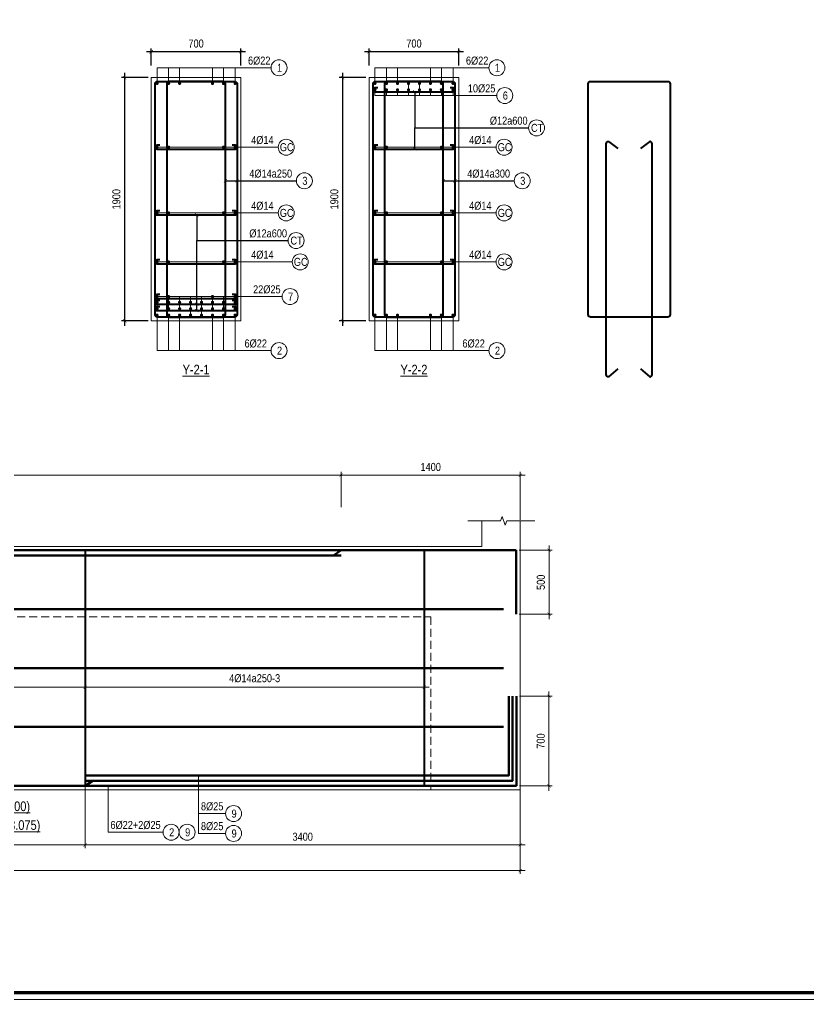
# Model space of a CAD drawing. Header units: millimetres. Extents: x 3014920 to 3563667, y -1638653 to -1356471.
# Drawn here: x 3030244 to 3036406, y -1620686 to -1613032 of the extents above; entities that cross this region are included whole.
import ezdxf
from ezdxf.enums import TextEntityAlignment as Align
from ezdxf.xclip import XClip

# ---------------------------------------------------------------- set-up
doc = ezdxf.new("R2010")
doc.units = ezdxf.units.MM
doc.header["$MEASUREMENT"] = 0
doc.header["$XCLIPFRAME"] = 0
doc.header["$PDMODE"] = 2
doc.linetypes.add('HIDDEN', pattern=[0.375, 0.25, -0.125])
doc.layers.get('0').update_dxf_attribs({"lineweight": 9})
doc.layers.get('Defpoints').update_dxf_attribs({"color": 10, "lineweight": 0})
for name, color, linetype, lineweight in [('CDAI', 21, 'Continuous', 40), ('CTHEP', 50, 'Continuous', 50), ('DBAO', 90, 'Continuous', 13), ('DGIONG', 130, 'Continuous', 13), ('DMo', 9, 'HIDDEN', 9), ('KTH', 154, 'Continuous', 9), ('Net khuat', 8, 'HIDDEN', 13), ('TEXT', 7, 'Continuous', 15)]:
    doc.layers.add(name, color=color, linetype=linetype, lineweight=lineweight)
doc.styles.add('Star-HelCon', font='VHELVCN_0.TTF')
doc.styles.add('TTP-HelCon', font='VHELVCN_0.TTF')
doc.styles.add('VNI-HELVE-CONDENSE', font='VHELVCN_0.TTF')
doc.dimstyles.new('kc-25', dxfattribs={"dimtxt": 62.5, "dimasz": 20, "dimexe": 20, "dimexo": 50, "dimgap": 25, "dimtad": 3, "dimdec": 0, "dimzin": 0, "dimdsep": 46, "dimtxsty": 'VNI-HELVE-CONDENSE', "dimblk": 'DIM', "dimcen": 2.5, "dimclrd": 256, "dimclre": 154, "dimclrt": 7, "dimaunit": 1, "dimadec": 0, "dimazin": 0, "dimtfac": 1, "dimtdec": 0, "dimtix": 1, "dimtmove": 0, "dimatfit": 3, "dimldrblk": 'DOT', "dimfxl": 1, "dimtolj": 1, "dimtzin": 0, "dimarcsym": 0})
doc.dimstyles.new('TTP-25', dxfattribs={"dimscale": 25, "dimtxt": 2.5, "dimasz": 1, "dimexe": 1, "dimexo": 1, "dimgap": 0.09, "dimtad": 0, "dimdec": 4, "dimrnd": 1, "dimzin": 9, "dimdsep": 46, "dimtxsty": 'TTP-HelCon', "dimblk": 'ARCHTICK', "dimcen": 0.09, "dimdle": 1.5, "dimclrd": 256, "dimclre": 256, "dimclrt": 7, "dimadec": 0, "dimazin": 0, "dimtfac": 1, "dimtdec": 4, "dimtmove": 0, "dimatfit": 3, "dimldrblk": 'ARCHTICK', "dimfxl": 1, "dimtvp": 1, "dimtolj": 1, "dimtzin": 0, "dimarcsym": 0})

# ---------------------------------------------------------------- blocks, each defined once
blk = doc.blocks.new('2Y-4')
at = {"layer": 'CTHEP'}
blk.add_line((24124.985, -500), (160, -500), dxfattribs=at)
for points in [[(130, -229.99859), (130, -30), (24198.18843, -30)], [(130, -970), (24194.99998, -970)]]:
    blk.add_lwpolyline(points, dxfattribs=at)
at = {"layer": 'DBAO', "linetype": 'Continuous', "flags": 128}
for points in [[(100, 0), (100, -1000), (12025.00001, -1000)], [(100, -1100), (11925.00001, -1100)]]:
    blk.add_lwpolyline(points, dxfattribs=at)
blk = doc.blocks.new('_ArchTick')
at = {"color": 0, "linetype": 'ByBlock', "const_width": 0.15}
blk.add_lwpolyline([(-0.5, -0.5), (0.5, 0.5)], dxfattribs=at)
blk = doc.blocks.new('*D39')
at = {"layer": 'Defpoints', "color": 0, "ltscale": 500, "transparency": 16777216}
for p in [(3032974.8, -1613485.7), (3032766.6, -1615385.7), (3032974.8, -1615385.7)]:
    blk.add_point(p, dxfattribs=at)
at = {"layer": 'KTH', "lineweight": -2, "ltscale": 500, "transparency": 16777216}
for p, q in [((3032949.8, -1613485.7), (3032741.6, -1613485.7)), ((3032766.6, -1613448.2), (3032766.6, -1615423.2)), ((3032949.8, -1615385.7), (3032741.6, -1615385.7))]:
    blk.add_line(p, q, dxfattribs=at)
at = {"layer": 'KTH', "lineweight": -2, "ltscale": 500, "transparency": 16777216, "xscale": 25, "yscale": 25, "zscale": 25}
for p, rotation in [((3032766.6, -1613485.7), 90), ((3032766.6, -1615385.7), 270)]:
    blk.add_blockref('_ArchTick', p, dxfattribs=dict(at, rotation=rotation))
at = {"layer": 'KTH', "color": 7, "ltscale": 500, "transparency": 16777216, "insert": (3032702.8, -1614435.7), "char_height": 62.5, "attachment_point": 5, "rotation": 90, "style": 'TTP-HelCon'}
blk.add_mtext('\\A1;1900', dxfattribs=at)
blk = doc.blocks.new('*D40')
at = {"layer": 'Defpoints', "color": 0, "ltscale": 500, "transparency": 16777216}
for p in [(3032974.8, -1613283.5), (3032974.8, -1613416.7), (3033674.8, -1613416.7)]:
    blk.add_point(p, dxfattribs=at)
at = {"layer": 'KTH', "lineweight": -2, "ltscale": 500, "transparency": 16777216}
for p, q in [((3032974.8, -1613391.7), (3032974.8, -1613258.5)), ((3033674.8, -1613391.7), (3033674.8, -1613258.5)), ((3033712.3, -1613283.5), (3032937.3, -1613283.5))]:
    blk.add_line(p, q, dxfattribs=at)
at = {"layer": 'KTH', "lineweight": -2, "ltscale": 500, "transparency": 16777216, "xscale": 25, "yscale": 25, "zscale": 25, "rotation": 180}
blk.add_blockref('_ArchTick', (3032974.8, -1613283.5), dxfattribs=at)
at = {"layer": 'KTH', "lineweight": -2, "ltscale": 500, "transparency": 16777216, "xscale": 25, "yscale": 25, "zscale": 25}
blk.add_blockref('_ArchTick', (3033674.8, -1613283.5), dxfattribs=at)
at = {"layer": 'KTH', "color": 7, "ltscale": 500, "transparency": 16777216, "insert": (3033324.8, -1613219.7), "char_height": 62.5, "attachment_point": 5, "style": 'TTP-HelCon'}
blk.add_mtext('\\A1;700', dxfattribs=at)
blk = doc.blocks.new('*D41')
at = {"layer": 'Defpoints', "color": 0, "ltscale": 500, "transparency": 16777216}
for p in [(3031272.4, -1613485.7), (3031064.2, -1615385.7), (3031272.4, -1615385.7)]:
    blk.add_point(p, dxfattribs=at)
at = {"layer": 'KTH', "lineweight": -2, "ltscale": 500, "transparency": 16777216}
for p, q in [((3031247.4, -1613485.7), (3031039.2, -1613485.7)), ((3031064.2, -1613448.2), (3031064.2, -1615423.2)), ((3031247.4, -1615385.7), (3031039.2, -1615385.7))]:
    blk.add_line(p, q, dxfattribs=at)
at = {"layer": 'KTH', "lineweight": -2, "ltscale": 500, "transparency": 16777216, "xscale": 25, "yscale": 25, "zscale": 25}
for p, rotation in [((3031064.2, -1613485.7), 90), ((3031064.2, -1615385.7), 270)]:
    blk.add_blockref('_ArchTick', p, dxfattribs=dict(at, rotation=rotation))
at = {"layer": 'KTH', "color": 7, "ltscale": 500, "transparency": 16777216, "insert": (3031000.3, -1614435.7), "char_height": 62.5, "attachment_point": 5, "rotation": 90, "style": 'TTP-HelCon'}
blk.add_mtext('\\A1;1900', dxfattribs=at)
blk = doc.blocks.new('*D42')
at = {"layer": 'Defpoints', "color": 0, "ltscale": 500, "transparency": 16777216}
for p in [(3031272.4, -1613283.5), (3031272.4, -1613416.7), (3031972.4, -1613416.7)]:
    blk.add_point(p, dxfattribs=at)
at = {"layer": 'KTH', "lineweight": -2, "ltscale": 500, "transparency": 16777216}
for p, q in [((3031272.4, -1613391.7), (3031272.4, -1613258.5)), ((3031972.4, -1613391.7), (3031972.4, -1613258.5)), ((3032009.9, -1613283.5), (3031234.9, -1613283.5))]:
    blk.add_line(p, q, dxfattribs=at)
at = {"layer": 'KTH', "lineweight": -2, "ltscale": 500, "transparency": 16777216, "xscale": 25, "yscale": 25, "zscale": 25, "rotation": 180}
blk.add_blockref('_ArchTick', (3031272.4, -1613283.5), dxfattribs=at)
at = {"layer": 'KTH', "lineweight": -2, "ltscale": 500, "transparency": 16777216, "xscale": 25, "yscale": 25, "zscale": 25}
blk.add_blockref('_ArchTick', (3031972.4, -1613283.5), dxfattribs=at)
at = {"layer": 'KTH', "color": 7, "ltscale": 500, "transparency": 16777216, "insert": (3031622.4, -1613219.7), "char_height": 62.5, "attachment_point": 5, "style": 'TTP-HelCon'}
blk.add_mtext('\\A1;700', dxfattribs=at)
blk = doc.blocks.new('*D2431')
at = {"layer": 'Defpoints', "color": 0, "transparency": 16777216}
for p in [(2596563.4, -2147396.1), (2595163.4, -2147670.1), (2596563.4, -2147770.1)]:
    blk.add_point(p, dxfattribs=at)
at = {"layer": 'KTH', "lineweight": -2, "transparency": 16777216}
for p, q in [((2595163.4, -2147645.1), (2595163.4, -2147371.1)), ((2596563.4, -2147745.1), (2596563.4, -2147371.1)), ((2595125.9, -2147396.1), (2596600.9, -2147396.1))]:
    blk.add_line(p, q, dxfattribs=at)
at = {"layer": 'KTH', "lineweight": -2, "transparency": 16777216, "xscale": 25, "yscale": 25, "zscale": 25, "rotation": 180}
blk.add_blockref('_ArchTick', (2595163.4, -2147396.1), dxfattribs=at)
at = {"layer": 'KTH', "lineweight": -2, "transparency": 16777216, "xscale": 25, "yscale": 25, "zscale": 25}
blk.add_blockref('_ArchTick', (2596563.4, -2147396.1), dxfattribs=at)
at = {"layer": 'KTH', "color": 7, "transparency": 16777216, "insert": (2595863.4, -2147332.2), "char_height": 62.5, "attachment_point": 5, "style": 'TTP-HelCon'}
blk.add_mtext('\\A1;1400', dxfattribs=at)
blk = doc.blocks.new('*D2435')
at = {"layer": 'Defpoints', "color": 0, "transparency": 16777216}
for p in [(2587113.3, -2147396.1), (2587113.3, -2147670.1), (2595163.4, -2147670.1)]:
    blk.add_point(p, dxfattribs=at)
at = {"layer": 'KTH', "lineweight": -2, "transparency": 16777216}
for p, q in [((2587113.3, -2147645.1), (2587113.3, -2147371.1)), ((2595163.4, -2147645.1), (2595163.4, -2147371.1)), ((2595200.9, -2147396.1), (2587075.8, -2147396.1))]:
    blk.add_line(p, q, dxfattribs=at)
at = {"layer": 'KTH', "lineweight": -2, "transparency": 16777216, "xscale": 25, "yscale": 25, "zscale": 25, "rotation": 180}
blk.add_blockref('_ArchTick', (2587113.3, -2147396.1), dxfattribs=at)
at = {"layer": 'KTH', "lineweight": -2, "transparency": 16777216, "xscale": 25, "yscale": 25, "zscale": 25}
blk.add_blockref('_ArchTick', (2595163.4, -2147396.1), dxfattribs=at)
at = {"layer": 'KTH', "color": 7, "transparency": 16777216, "insert": (2591138.3, -2147332.2), "char_height": 62.5, "attachment_point": 5, "style": 'TTP-HelCon'}
blk.add_mtext('\\A1;8050', dxfattribs=at)
blk = doc.blocks.new('*D2436')
at = {"layer": 'Defpoints', "color": 0, "transparency": 16777216}
for p in [(2590213.4, -2148555.8), (2593163.4, -2148555.8), (2590213.4, -2149052.9)]:
    blk.add_point(p, dxfattribs=at)
at = {"layer": 'KTH', "lineweight": -2, "transparency": 16777216}
for p, q in [((2590213.4, -2148580.8), (2590213.4, -2149077.9)), ((2593163.4, -2148580.8), (2593163.4, -2149077.9)), ((2593200.9, -2149052.9), (2590175.9, -2149052.9))]:
    blk.add_line(p, q, dxfattribs=at)
at = {"layer": 'KTH', "lineweight": -2, "transparency": 16777216, "xscale": 25, "yscale": 25, "zscale": 25, "rotation": 180}
blk.add_blockref('_ArchTick', (2590213.4, -2149052.9), dxfattribs=at)
at = {"layer": 'KTH', "lineweight": -2, "transparency": 16777216, "xscale": 25, "yscale": 25, "zscale": 25}
blk.add_blockref('_ArchTick', (2593163.4, -2149052.9), dxfattribs=at)
at = {"layer": 'KTH', "color": 7, "transparency": 16777216, "insert": (2591688.4, -2148983), "char_height": 62.5, "attachment_point": 5, "style": 'TTP-HelCon'}
blk.add_mtext('\\A1;4Þ14a300-3', dxfattribs=at)
blk = doc.blocks.new('*D2438')
at = {"layer": 'Defpoints', "color": 0, "transparency": 16777216}
for p in [(2593163.4, -2148555.8), (2595813.4, -2148555.8), (2593163.4, -2149052.9)]:
    blk.add_point(p, dxfattribs=at)
at = {"layer": 'KTH', "lineweight": -2, "transparency": 16777216}
for p, q in [((2593163.4, -2148580.8), (2593163.4, -2149077.9)), ((2595813.4, -2148580.8), (2595813.4, -2149077.9)), ((2595850.9, -2149052.9), (2593125.9, -2149052.9))]:
    blk.add_line(p, q, dxfattribs=at)
at = {"layer": 'KTH', "lineweight": -2, "transparency": 16777216, "xscale": 25, "yscale": 25, "zscale": 25, "rotation": 180}
blk.add_blockref('_ArchTick', (2593163.4, -2149052.9), dxfattribs=at)
at = {"layer": 'KTH', "lineweight": -2, "transparency": 16777216, "xscale": 25, "yscale": 25, "zscale": 25}
blk.add_blockref('_ArchTick', (2595813.4, -2149052.9), dxfattribs=at)
at = {"layer": 'KTH', "color": 7, "transparency": 16777216, "insert": (2594488.4, -2148983), "char_height": 62.5, "attachment_point": 5, "style": 'TTP-HelCon'}
blk.add_mtext('\\A1;4Þ14a250-3', dxfattribs=at)
blk = doc.blocks.new('*D2441')
at = {"layer": 'Defpoints', "color": 0, "transparency": 16777216}
for p in [(2585413.4, -2149983.3), (2596563.4, -2149983.3), (2596563.4, -2150484.3)]:
    blk.add_point(p, dxfattribs=at)
at = {"layer": 'KTH', "lineweight": -2, "transparency": 16777216}
for p, q in [((2585413.4, -2150008.3), (2585413.4, -2150509.3)), ((2596563.4, -2150008.3), (2596563.4, -2150509.3)), ((2585375.9, -2150484.3), (2596600.9, -2150484.3))]:
    blk.add_line(p, q, dxfattribs=at)
at = {"layer": 'KTH', "lineweight": -2, "transparency": 16777216, "xscale": 25, "yscale": 25, "zscale": 25, "rotation": 180}
blk.add_blockref('_ArchTick', (2585413.4, -2150484.3), dxfattribs=at)
at = {"layer": 'KTH', "lineweight": -2, "transparency": 16777216, "xscale": 25, "yscale": 25, "zscale": 25}
blk.add_blockref('_ArchTick', (2596563.4, -2150484.3), dxfattribs=at)
at = {"layer": 'KTH', "color": 7, "transparency": 16777216, "insert": (2590988.4, -2150420.4), "char_height": 62.5, "attachment_point": 5, "style": 'TTP-HelCon'}
blk.add_mtext('\\A1;9650', dxfattribs=at)
blk = doc.blocks.new('*D2444')
at = {"layer": 'Defpoints', "color": 0, "transparency": 16777216}
for p in [(2596533.4, -2149122.9), (2596787.4, -2149122.9), (2596533.4, -2149822.9)]:
    blk.add_point(p, dxfattribs=at)
at = {"layer": 'KTH', "lineweight": -2, "transparency": 16777216}
for p, q in [((2596558.4, -2149122.9), (2596812.4, -2149122.9)), ((2596787.4, -2149860.4), (2596787.4, -2149085.4)), ((2596558.4, -2149822.9), (2596812.4, -2149822.9))]:
    blk.add_line(p, q, dxfattribs=at)
at = {"layer": 'KTH', "lineweight": -2, "transparency": 16777216, "xscale": 25, "yscale": 25, "zscale": 25}
for p, rotation in [((2596787.4, -2149122.9), 90), ((2596787.4, -2149822.9), 270)]:
    blk.add_blockref('_ArchTick', p, dxfattribs=dict(at, rotation=rotation))
at = {"layer": 'KTH', "color": 7, "transparency": 16777216, "insert": (2596723.5, -2149472.9), "char_height": 62.5, "attachment_point": 5, "rotation": 90, "style": 'TTP-HelCon'}
blk.add_mtext('\\A1;700', dxfattribs=at)
blk = doc.blocks.new('*D2445')
at = {"layer": 'Defpoints', "color": 0, "transparency": 16777216}
for p in [(2596530.1, -2147982.9), (2596530.1, -2148482.9), (2596788, -2148482.9)]:
    blk.add_point(p, dxfattribs=at)
at = {"layer": 'KTH', "lineweight": -2, "transparency": 16777216}
for p, q in [((2596555.1, -2147982.9), (2596813, -2147982.9)), ((2596788, -2147945.4), (2596788, -2148520.4)), ((2596555.1, -2148482.9), (2596813, -2148482.9))]:
    blk.add_line(p, q, dxfattribs=at)
at = {"layer": 'KTH', "lineweight": -2, "transparency": 16777216, "xscale": 25, "yscale": 25, "zscale": 25}
for p, rotation in [((2596788, -2147982.9), 90), ((2596788, -2148482.9), 270)]:
    blk.add_blockref('_ArchTick', p, dxfattribs=dict(at, rotation=rotation))
at = {"layer": 'KTH', "color": 7, "transparency": 16777216, "insert": (2596724.2, -2148232.9), "char_height": 62.5, "attachment_point": 5, "rotation": 90, "style": 'TTP-HelCon'}
blk.add_mtext('\\A1;500', dxfattribs=at)
blk = doc.blocks.new('*D2447')
at = {"layer": 'Defpoints', "color": 0, "transparency": 16777216}
for p in [(2589513.3, -2149923.4), (2593163.4, -2149923.4), (2593163.4, -2150284.3)]:
    blk.add_point(p, dxfattribs=at)
at = {"layer": 'KTH', "lineweight": -2, "transparency": 16777216}
for p, q in [((2589513.3, -2149948.4), (2589513.3, -2150309.3)), ((2593163.4, -2149948.4), (2593163.4, -2150309.3)), ((2589475.8, -2150284.3), (2593200.9, -2150284.3))]:
    blk.add_line(p, q, dxfattribs=at)
at = {"layer": 'KTH', "lineweight": -2, "transparency": 16777216, "xscale": 25, "yscale": 25, "zscale": 25, "rotation": 180}
blk.add_blockref('_ArchTick', (2589513.3, -2150284.3), dxfattribs=at)
at = {"layer": 'KTH', "lineweight": -2, "transparency": 16777216, "xscale": 25, "yscale": 25, "zscale": 25}
blk.add_blockref('_ArchTick', (2593163.4, -2150284.3), dxfattribs=at)
at = {"layer": 'KTH', "color": 7, "transparency": 16777216, "insert": (2591338.3, -2150220.5), "char_height": 62.5, "attachment_point": 5, "style": 'TTP-HelCon'}
blk.add_mtext('\\A1;3650', dxfattribs=at)
blk = doc.blocks.new('DIM')
h = blk.add_hatch(color=1)
h.paths.add_polyline_path([(0.49, 0.29, 1), (0.29, 0.49), (-0.19, 0), (0.19, 0)])
h.paths.add_polyline_path([(0.19, 0), (-0.19, 0), (-0.49, -0.29, 1), (-0.29, -0.49)])
at = {"color": 9}
for p, q in [((-0.19, 0), (-1.5, 0)), ((0.19, 0), (1.5, 0))]:
    blk.add_line(p, q, dxfattribs=at)
at = {"color": 1}
for p, q in [((-0.49, -0.29), (0.29, 0.49)), ((-0.29, -0.49), (0.49, 0.29)), ((-0.19, 0), (0.19, 0))]:
    blk.add_line(p, q, dxfattribs=at)
blk.add_arc((-0.39, -0.39), 0.138, 135, 315, dxfattribs=at)
blk = doc.blocks.new('*D2453')
at = {"layer": 'Defpoints', "color": 0, "transparency": 16777216}
for p in [(2593163.4, -2149632.9), (2596563.4, -2149662.9), (2596563.4, -2150284.3)]:
    blk.add_point(p, dxfattribs=at)
at = {"layer": 'KTH', "lineweight": -2, "transparency": 16777216}
for p, q in [((2593163.4, -2149657.9), (2593163.4, -2150309.3)), ((2596563.4, -2149687.9), (2596563.4, -2150309.3)), ((2593125.9, -2150284.3), (2596600.9, -2150284.3))]:
    blk.add_line(p, q, dxfattribs=at)
at = {"layer": 'KTH', "lineweight": -2, "transparency": 16777216, "xscale": 25, "yscale": 25, "zscale": 25, "rotation": 180}
blk.add_blockref('_ArchTick', (2593163.4, -2150284.3), dxfattribs=at)
at = {"layer": 'KTH', "lineweight": -2, "transparency": 16777216, "xscale": 25, "yscale": 25, "zscale": 25}
blk.add_blockref('_ArchTick', (2596563.4, -2150284.3), dxfattribs=at)
at = {"layer": 'KTH', "color": 7, "transparency": 16777216, "insert": (2594863.4, -2150220.5), "char_height": 62.5, "attachment_point": 5, "style": 'TTP-HelCon'}
blk.add_mtext('\\A1;3400', dxfattribs=at)
blk = doc.blocks.new('2Y-5')
at = {"layer": 'CTHEP'}
blk.add_line((55785, -500), (100, -500), dxfattribs=at)
for points in [[(25, -230), (25, -30), (55895, -30), (55895, -230)], [(25, -370), (25, -970), (55895, -970), (55895, -370)]]:
    blk.add_lwpolyline(points, dxfattribs=at)
blk = doc.blocks.new('*D2456')
at = {"layer": 'Defpoints', "color": 0, "transparency": 16777216}
for p in [(449.9, -2220.4), (11649.9, -2440.3), (449.9, -2721.4)]:
    blk.add_point(p, dxfattribs=at)
at = {"layer": 'KTH', "lineweight": -2, "transparency": 16777216}
for p, q in [((449.9, -2245.4), (449.9, -2746.4)), ((11649.9, -2465.3), (11649.9, -2746.4)), ((11687.4, -2721.4), (412.4, -2721.4))]:
    blk.add_line(p, q, dxfattribs=at)
at = {"layer": 'KTH', "lineweight": -2, "transparency": 16777216, "xscale": 25, "yscale": 25, "zscale": 25, "rotation": 180}
blk.add_blockref('_ArchTick', (449.9, -2721.4), dxfattribs=at)
at = {"layer": 'KTH', "lineweight": -2, "transparency": 16777216, "xscale": 25, "yscale": 25, "zscale": 25}
blk.add_blockref('_ArchTick', (11649.9, -2721.4), dxfattribs=at)
at = {"layer": 'KTH', "color": 7, "transparency": 16777216, "insert": (6049.9, -2657.6), "char_height": 62.5, "attachment_point": 5, "style": 'TTP-HelCon'}
blk.add_mtext('\\A1;11200', dxfattribs=at)
blk = doc.blocks.new('CHG_XX_Khung ten')
blk.add_lwpolyline([(15, 579), (826, 579), (826, 15), (15, 15)], close=True)
at = {"color": 4, "linetype": 'Continuous', "const_width": 1}
blk.add_lwpolyline([(17, 577), (824, 577), (824, 17), (17, 17)], close=True, dxfattribs=at)
blk = doc.blocks.new('2Y-2')
at = {"layer": 'CDAI', "elevation": 0}
for points in [[(2593163.35307, -2147982.93874), (2593163.35307, -2149822.93873)], [(2595813.35307, -2147982.93874), (2595813.35307, -2149822.93873)]]:
    blk.add_lwpolyline(points, dxfattribs=at)
at = {"layer": 'CTHEP'}
for p, q in [((2595104.95315, -2148022.93874), (2595164.80476, -2147982.93874)), ((2596530.06128, -2147982.93874), (2596530.06128, -2148482.93874)), ((2596431.52841, -2148442.93874), (2578593.30159, -2148442.93874)), ((2596431.52841, -2148902.93874), (2578593.30159, -2148902.93874)), ((2596533.35307, -2149822.93873), (2596533.35307, -2149122.93873)), ((2596431.52841, -2149362.93874), (2578593.30159, -2149362.93874)), ((2578521.75927, -2149822.93874), (2596533.35307, -2149822.93873)), ((2593163.35307, -2149822.93874), (2593223.20468, -2149782.93874))]:
    blk.add_line(p, q, dxfattribs=at)
for points in [[(2578516.92881, -2147982.93874), (2578516.92881, -2147982.93874), (2596530.06128, -2147982.93874)], [(2587113.3458, -2148022.93874), (2595163.35307, -2148022.93874)], [(2593163.35307, -2149782.93874), (2596503.35307, -2149782.93874), (2596503.35307, -2149122.93873)], [(2593163.35307, -2149742.93874), (2596473.35307, -2149742.93874), (2596473.35307, -2149122.93873)]]:
    blk.add_lwpolyline(points, dxfattribs=at)
at = {"layer": 'DBAO', "linetype": 'Continuous'}
for p, q in [((2596263.35307, -2147752.93874), (2596263.35307, -2147952.93874)), ((2596563.35307, -2147752.93874), (2596563.35307, -2147952.93874)), ((2589763.36018, -2147952.93874), (2596263.35307, -2147952.93874))]:
    blk.add_line(p, q, dxfattribs=at)
at = {"layer": 'DBAO', "linetype": 'Continuous', "flags": 128}
blk.add_lwpolyline([(2579063.35341, -2148502.93874), (2579063.35341, -2149852.93874), (2596563.35307, -2149852.93874), (2596563.35307, -2147952.93874)], dxfattribs=at)
at = {"layer": 'DGIONG', "linetype": 'Continuous', "elevation": 0, "flags": 128}
blk.add_lwpolyline([(2596675.83199, -2147752.93874), (2596459.03007, -2147752.93874), (2596446.53007, -2147787.28221), (2596421.53007, -2147718.59527), (2596409.03007, -2147752.93874), (2596154.13499, -2147752.93874)], dxfattribs=at)
at = {"layer": 'DGIONG'}
for centre in [(2594323.60961, -2150039.55519), (2593835.75711, -2150185.39694), (2593960.75711, -2150185.39694), (2594323.60961, -2150194.53619)]:
    blk.add_circle(centre, 62.5, dxfattribs=at)
at = {"layer": 'Net khuat', "ltscale": 250}
for p, q in [((2585413.35308, -2148502.93874), (2595863.35307, -2148502.93874)), ((2595863.35307, -2148502.93874), (2595863.35307, -2149852.93874))]:
    blk.add_line(p, q, dxfattribs=at)
at = {"layer": 'TEXT', "color": 6, "style": 'TTP-HelCon'}
for s, p in [('%%UDH2-Y-2(700x1900)', (2592349.2478, -2150019.68109)), ('%%U(SL : 03CK   L = 18.075)', (2592349.2478, -2150166.57569))]:
    blk.add_text(s, height=75, dxfattribs=at).set_placement(p, align=Align.CENTER)
at = {"layer": 'TEXT', "style": 'TTP-HelCon'}
for s, p in [('8Þ25', (2594068.69124, -2150013.70225, 0)), ('6Þ22+2Þ25', (2593361.44235, -2150159.544, 0)), ('8Þ25', (2594068.69124, -2150168.68325, 0))]:
    blk.add_text(s, height=62.5, dxfattribs=at).set_placement(p)
at = {"layer": 'TEXT', "style": 'Star-HelCon'}
for s, p in [('9', (2594327.77628, -2150039.55519)), ('2', (2593839.92378, -2150185.39694)), ('9', (2593964.92378, -2150185.39694)), ('9', (2594327.77628, -2150194.53619))]:
    blk.add_text(s, height=62.5, dxfattribs=at).set_placement(p, align=Align.MIDDLE)
at = {"layer": 'KTH'}
for base, p1, p2, picture, middle in [((2587113.3458, -2147396.05998), (2595163.35307, -2147670.06459), (2587113.3458, -2147670.06459), '*D2435', (2591138.34943, -2147332.22665)), ((2596563.35307, -2147396.05998), (2595163.35307, -2147670.06459), (2596563.35307, -2147770.06459), '*D2431', (2595863.35307, -2147332.22665)), ((2596563.35307, -2150284.32515), (2593163.35307, -2149632.85739), (2596563.35307, -2149662.85739), '*D2453', (2594863.35307, -2150220.49182)), ((2593163.35307, -2150284.32515), (2589513.3458, -2149923.42352), (2593163.35307, -2149923.42352), '*D2447', (2591338.34943, -2150220.49182))]:
    dim = blk.add_linear_dim(base=base, p1=p1, p2=p2, dimstyle='TTP-25', override={"dimtmove": 1}, dxfattribs=at)
    dim.commit()
    dim.dimension.update_dxf_attribs({"geometry": picture, "text_midpoint": middle})
for p1, p2, distance, picture, middle in [((2596530.06128, -2147982.93874), (2596530.06128, -2148482.93874), 257.98166, '*D2445', (2596724.2096, -2148232.93874)), ((2596533.35307, -2149822.93873), (2596533.35307, -2149122.93873), -254.00406, '*D2444', (2596723.5238, -2149472.93873))]:
    dim = blk.add_aligned_dim(p1=p1, p2=p2, distance=distance, dimstyle='TTP-25', override={"dimtmove": 1}, dxfattribs=at)
    dim.commit()
    dim.dimension.update_dxf_attribs({"geometry": picture, "text_midpoint": middle})
for base, p1, p2, text, picture, middle in [((2590213.36018, -2149052.93874), (2593163.35307, -2148555.80207), (2590213.36018, -2148555.80207), '4Þ14a300-3', '*D2436', (2591688.35662, -2148983.02207)), ((2593163.35307, -2149052.93874), (2595813.35307, -2148555.80207), (2593163.35307, -2148555.80207), '4Þ14a250-3', '*D2438', (2594488.35307, -2148983.02207)), ((2596563.35307, -2150484.28089), (2585413.3533, -2149983.28089), (2596563.35307, -2149983.28089), '9650', '*D2441', (2590988.35319, -2150420.44756))]:
    dim = blk.add_linear_dim(base=base, p1=p1, p2=p2, angle=180, text=text, dimstyle='TTP-25', override={"dimtmove": 1}, dxfattribs=at)
    dim.commit()
    dim.dimension.update_dxf_attribs({"geometry": picture, "text_midpoint": middle})
at = {"layer": 'DGIONG'}
for points in [[(2594050.17956, -2149742.93874), (2594050.1792, -2150039.55519), (2594261.10961, -2150039.55519)], [(2593342.93066, -2149822.93873), (2593342.93032, -2150185.39694), (2593773.25711, -2150185.39694)], [(2594050.17956, -2149782.93874), (2594050.1792, -2150194.53619), (2594261.10961, -2150194.53619)]]:
    blk.add_leader(points, dimstyle='kc-25', override={"dimtad": 0, "dimldrblk": 'ArchTick', "dimfxl": 100, "dimarcsym": 1}, dxfattribs=at)
blk = doc.blocks.new('2Y-3')
at = {"layer": 'KTH'}
dim = blk.add_linear_dim(base=(449.90511, -2721.4235), p1=(11649.90511, -2440.2723), p2=(449.90511, -2220.4235), dimstyle='TTP-25', override={"dimtmove": 1}, dxfattribs=at)
dim.commit()
dim.dimension.update_dxf_attribs({"geometry": '*D2456', "text_midpoint": (6049.90511, -2657.59017)})

msp = doc.modelspace()

# ---------------------------------------------------------------- linework, layer by layer
at = {"layer": 'CDAI', "elevation": 0}
for points in [[(3031321.15033, -1613515.74595), (3031923.65033, -1613515.74595, -0.4142135624), (3031942.40033, -1613534.49595), (3031942.40033, -1615336.99595, -0.4142135624), (3031923.65033, -1615355.74595), (3031321.15033, -1615355.74595, -0.4142135624), (3031302.40033, -1615336.99595), (3031302.40033, -1613534.49595, -0.4142135624)], [(3031832.93605, -1613515.74595), (3031411.86462, -1613515.74595, 0.4142135624), (3031393.11462, -1613534.49595), (3031393.11462, -1615336.99595, 0.4142135624), (3031411.86462, -1615355.74595), (3031832.93605, -1615355.74595, 0.4142135624), (3031851.68605, -1615336.99595), (3031851.68605, -1613534.49595, 0.4142135624)], [(3033023.59529, -1613515.74595), (3033626.09529, -1613515.74595, -0.4142135624), (3033644.84529, -1613534.49595), (3033644.84529, -1615336.99595, -0.4142135624), (3033626.09529, -1615355.74595), (3033023.59529, -1615355.74595, -0.4142135624), (3033004.84529, -1615336.99595), (3033004.84529, -1613534.49595, -0.4142135624)], [(3033535.381, -1613515.74595), (3033114.30957, -1613515.74595, 0.4142135624), (3033095.55957, -1613534.49595), (3033095.55957, -1615336.99595, 0.4142135624), (3033114.30957, -1615355.74595), (3033535.381, -1615355.74595, 0.4142135624), (3033554.131, -1615336.99595), (3033554.131, -1613534.49595, 0.4142135624)], [(3034704.59518, -1613515.74595), (3035307.09518, -1613515.74595, -0.4142135624), (3035325.84518, -1613534.49595), (3035325.84518, -1615336.99595, -0.4142135624), (3035307.09518, -1615355.74595), (3034704.59518, -1615355.74595, -0.4142135624), (3034685.84518, -1615336.99595), (3034685.84518, -1613534.49595, -0.4142135624)]]:
    msp.add_lwpolyline(points, format="xyb", close=True, dxfattribs=at)
for points in [[(3033041.76528, -1613565.74595), (3033019.84529, -1613565.74595, 0.4142135624), (3033004.84529, -1613580.74595, 0.4142135624), (3033019.84529, -1613595.74595), (3033629.84529, -1613595.74595, 0.4142135624), (3033644.84529, -1613580.74595, 0.4142135624), (3033629.84529, -1613565.74595), (3033607.9253, -1613565.74595)], [(3031339.32032, -1614014.07928), (3031317.40033, -1614014.07928, 0.4142135624), (3031302.40033, -1614029.07928, 0.4142135624), (3031317.40033, -1614044.07928), (3031927.40033, -1614044.07928, 0.4142135624), (3031942.40033, -1614029.07928, 0.4142135624), (3031927.40033, -1614014.07928), (3031905.48034, -1614014.07928)], [(3033041.76528, -1614014.07928), (3033019.84529, -1614014.07928, 0.4142135624), (3033004.84529, -1614029.07928, 0.4142135624), (3033019.84529, -1614044.07928), (3033629.84529, -1614044.07928, 0.4142135624), (3033644.84529, -1614029.07928, 0.4142135624), (3033629.84529, -1614014.07928), (3033607.9253, -1614014.07928)], [(3034918.15203, -1615760.48368), (3034845.30947, -1615823.4171, -0.4142135624), (3034826.55947, -1615804.6671), (3034826.55947, -1614002.1671, -0.4142135624), (3034845.30947, -1613983.4171), (3034918.15203, -1614039.82187)], [(3035093.53834, -1615760.48368), (3035166.3809, -1615823.4171, 0.4142135624), (3035185.1309, -1615804.6671), (3035185.1309, -1614002.1671, 0.4142135624), (3035166.3809, -1613983.4171), (3035093.53834, -1614039.82187)], [(3031339.32032, -1614527.41262), (3031317.40033, -1614527.41262, 0.4142135624), (3031302.40033, -1614542.41262, 0.4142135624), (3031317.40033, -1614557.41262), (3031927.40033, -1614557.41262, 0.4142135624), (3031942.40033, -1614542.41262, 0.4142135624), (3031927.40033, -1614527.41262), (3031905.48034, -1614527.41262)], [(3033041.76528, -1614527.41262), (3033019.84529, -1614527.41262, 0.4142135624), (3033004.84529, -1614542.41262, 0.4142135624), (3033019.84529, -1614557.41262), (3033629.84529, -1614557.41262, 0.4142135624), (3033644.84529, -1614542.41262, 0.4142135624), (3033629.84529, -1614527.41262), (3033607.9253, -1614527.41262)], [(3031339.32032, -1614909.90523), (3031317.40033, -1614909.90523, 0.4142135624), (3031302.40033, -1614924.90523, 0.4142135624), (3031317.40033, -1614939.90523), (3031927.40033, -1614939.90523, 0.4142135624), (3031942.40033, -1614924.90523, 0.4142135624), (3031927.40033, -1614909.90523), (3031905.48034, -1614909.90523)], [(3033041.76528, -1614909.90523), (3033019.84529, -1614909.90523, 0.4142135624), (3033004.84529, -1614924.90523, 0.4142135624), (3033019.84529, -1614939.90523), (3033629.84529, -1614939.90523, 0.4142135624), (3033644.84529, -1614924.90523, 0.4142135624), (3033629.84529, -1614909.90523), (3033607.9253, -1614909.90523)], [(3031339.32032, -1615180.74595), (3031317.40033, -1615180.74595, 0.4142135624), (3031302.40033, -1615195.74595, 0.4142135624), (3031317.40033, -1615210.74595), (3031927.40033, -1615210.74595, 0.4142135624), (3031942.40033, -1615195.74595, 0.4142135624), (3031927.40033, -1615180.74595), (3031905.48034, -1615180.74595)], [(3031339.32032, -1615225.74595), (3031317.40033, -1615225.74595, 0.4142135624), (3031302.40033, -1615240.74595, 0.4142135624), (3031317.40033, -1615255.74595), (3031927.40033, -1615255.74595, 0.4142135624), (3031942.40033, -1615240.74595, 0.4142135624), (3031927.40033, -1615225.74595), (3031905.48034, -1615225.74595)], [(3031339.32032, -1615275.74595), (3031317.40033, -1615275.74595, 0.4142135624), (3031302.40033, -1615290.74595, 0.4142135624), (3031317.40033, -1615305.74595), (3031927.40033, -1615305.74595, 0.4142135624), (3031942.40033, -1615290.74595, 0.4142135624), (3031927.40033, -1615275.74595), (3031905.48034, -1615275.74595)]]:
    msp.add_lwpolyline(points, format="xyb", dxfattribs=at)
at = {"layer": 'CTHEP', "const_width": 12.5, "elevation": 0}
for points in [[(3031311.15033, -1613530.74595, 1), (3031323.65033, -1613530.74595, 1)], [(3031401.86462, -1613530.74595, -1), (3031414.36462, -1613530.74595, -1)], [(3031487.5789, -1613530.74595, -1), (3031500.0789, -1613530.74595, -1)], [(3031757.22176, -1613530.74595, 1), (3031744.72176, -1613530.74595, 1)], [(3031842.93605, -1613530.74595, 1), (3031830.43605, -1613530.74595, 1)], [(3031921.15033, -1613530.74595, 1), (3031933.65033, -1613530.74595, 1)], [(3033013.59529, -1613530.74595, 1), (3033026.09529, -1613530.74595, 1)], [(3033013.59529, -1613580.74595, 1), (3033026.09529, -1613580.74595, 1)], [(3033104.30957, -1613530.74595, -1), (3033116.80957, -1613530.74595, -1)], [(3033104.30957, -1613580.74595, -1), (3033116.80957, -1613580.74595, -1)], [(3033190.02386, -1613530.74595, -1), (3033202.52386, -1613530.74595, -1)], [(3033190.02386, -1613580.74595, -1), (3033202.52386, -1613580.74595, -1)], [(3033275.73814, -1613530.74595, -1), (3033288.23814, -1613530.74595, -1)], [(3033275.73814, -1613580.74595, -1), (3033288.23814, -1613580.74595, -1)], [(3033373.95243, -1613530.74595, 1), (3033361.45243, -1613530.74595, 1)], [(3033373.95243, -1613580.74595, 1), (3033361.45243, -1613580.74595, 1)], [(3033459.66672, -1613530.74595, 1), (3033447.16672, -1613530.74595, 1)], [(3033459.66672, -1613580.74595, 1), (3033447.16672, -1613580.74595, 1)], [(3033545.381, -1613530.74595, 1), (3033532.881, -1613530.74595, 1)], [(3033545.381, -1613580.74595, 1), (3033532.881, -1613580.74595, 1)], [(3033623.59529, -1613530.74595, 1), (3033636.09529, -1613530.74595, 1)], [(3033623.59529, -1613580.74595, 1), (3033636.09529, -1613580.74595, 1)], [(3031311.15033, -1614029.07928, 1), (3031323.65033, -1614029.07928, 1)], [(3031401.86462, -1614029.07928, 1), (3031414.36462, -1614029.07928, 1)], [(3031830.43605, -1614029.07928, 1), (3031842.93605, -1614029.07928, 1)], [(3031921.15033, -1614029.07928, 1), (3031933.65033, -1614029.07928, 1)], [(3033013.59529, -1614029.07928, 1), (3033026.09529, -1614029.07928, 1)], [(3033104.30957, -1614029.07928, 1), (3033116.80957, -1614029.07928, 1)], [(3033532.881, -1614029.07928, 1), (3033545.381, -1614029.07928, 1)], [(3033623.59529, -1614029.07928, 1), (3033636.09529, -1614029.07928, 1)], [(3031311.15033, -1614542.41262, 1), (3031323.65033, -1614542.41262, 1)], [(3031401.86462, -1614542.41262, 1), (3031414.36462, -1614542.41262, 1)], [(3031830.43605, -1614542.41262, 1), (3031842.93605, -1614542.41262, 1)], [(3031921.15033, -1614542.41262, 1), (3031933.65033, -1614542.41262, 1)], [(3033013.59529, -1614542.41262, 1), (3033026.09529, -1614542.41262, 1)], [(3033104.30957, -1614542.41262, 1), (3033116.80957, -1614542.41262, 1)], [(3033532.881, -1614542.41262, 1), (3033545.381, -1614542.41262, 1)], [(3033623.59529, -1614542.41262, 1), (3033636.09529, -1614542.41262, 1)], [(3031311.15033, -1614924.90523, 1), (3031323.65033, -1614924.90523, 1)], [(3031401.86462, -1614924.90524, 1), (3031414.36462, -1614924.90524, 1)], [(3031830.43605, -1614924.90523, 1), (3031842.93605, -1614924.90523, 1)], [(3031921.15033, -1614924.90523, 1), (3031933.65033, -1614924.90523, 1)], [(3033013.59529, -1614924.90523, 1), (3033026.09529, -1614924.90523, 1)], [(3033104.30957, -1614924.90524, 1), (3033116.80957, -1614924.90524, 1)], [(3033532.881, -1614924.90523, 1), (3033545.381, -1614924.90523, 1)], [(3033623.59529, -1614924.90523, 1), (3033636.09529, -1614924.90523, 1)], [(3031311.15033, -1615195.74595, -1), (3031323.65033, -1615195.74595, -1)], [(3031311.15033, -1615240.74595, -1), (3031323.65033, -1615240.74595, -1)], [(3031401.86462, -1615195.74595, 1), (3031414.36462, -1615195.74595, 1)], [(3031401.86462, -1615240.74595, 1), (3031414.36462, -1615240.74595, 1)], [(3031487.5789, -1615240.74595, 1), (3031500.0789, -1615240.74595, 1)], [(3031573.29319, -1615240.74595, 1), (3031585.79319, -1615240.74595, 1)], [(3031671.50747, -1615240.74595, -1), (3031659.00747, -1615240.74595, -1)], [(3031757.22176, -1615195.74595, -1), (3031744.72176, -1615195.74595, -1)], [(3031757.22176, -1615240.74595, -1), (3031744.72176, -1615240.74595, -1)], [(3031842.93605, -1615240.74595, -1), (3031830.43605, -1615240.74595, -1)], [(3031921.15033, -1615195.74595, -1), (3031933.65033, -1615195.74595, -1)], [(3031921.15033, -1615240.74595, -1), (3031933.65033, -1615240.74595, -1)], [(3031311.15033, -1615290.74595, -1), (3031323.65033, -1615290.74595, -1)], [(3031311.15033, -1615340.74595, 1), (3031323.65033, -1615340.74595, 1)], [(3031401.86462, -1615290.74595, 1), (3031414.36462, -1615290.74595, 1)], [(3031401.86462, -1615340.74595, 1), (3031414.36462, -1615340.74595, 1)], [(3031487.5789, -1615290.74595, 1), (3031500.0789, -1615290.74595, 1)], [(3031487.5789, -1615340.74595, 1), (3031500.0789, -1615340.74595, 1)], [(3031573.29319, -1615290.74595, 1), (3031585.79319, -1615290.74595, 1)], [(3031573.29319, -1615340.74595, 1), (3031585.79319, -1615340.74595, 1)], [(3031671.50747, -1615290.74595, -1), (3031659.00747, -1615290.74595, -1)], [(3031671.50747, -1615340.74595, -1), (3031659.00747, -1615340.74595, -1)], [(3031757.22176, -1615290.74595, -1), (3031744.72176, -1615290.74595, -1)], [(3031757.22176, -1615340.74595, -1), (3031744.72176, -1615340.74595, -1)], [(3031842.93605, -1615290.74595, -1), (3031830.43605, -1615290.74595, -1)], [(3031842.93605, -1615340.74595, -1), (3031830.43605, -1615340.74595, -1)], [(3031921.15033, -1615290.74595, -1), (3031933.65033, -1615290.74595, -1)], [(3031921.15033, -1615340.74595, 1), (3031933.65033, -1615340.74595, 1)], [(3033013.59529, -1615340.74595, 1), (3033026.09529, -1615340.74595, 1)], [(3033104.30957, -1615340.74595, 1), (3033116.80957, -1615340.74595, 1)], [(3033190.02386, -1615340.74595, 1), (3033202.52386, -1615340.74595, 1)], [(3033459.66672, -1615340.74595, -1), (3033447.16672, -1615340.74595, -1)], [(3033545.381, -1615340.74595, -1), (3033532.881, -1615340.74595, -1)], [(3033623.59529, -1615340.74595, 1), (3033636.09529, -1615340.74595, 1)]]:
    msp.add_lwpolyline(points, format="xyb", close=True, dxfattribs=at)
at = {"layer": 'DBAO', "elevation": 0, "flags": 128}
for points in [[(3031272.40033, -1613485.74595), (3031972.40033, -1613485.74595)], [(3031972.40033, -1613485.74595), (3031972.40033, -1615385.74595), (3031272.40033, -1615385.74595), (3031272.40033, -1613485.74595)], [(3032974.84529, -1613485.74595), (3033674.84529, -1613485.74595)], [(3033674.84529, -1613485.74595), (3033674.84529, -1615385.74595), (3032974.84529, -1615385.74595), (3032974.84529, -1613485.74595)]]:
    msp.add_lwpolyline(points, dxfattribs=at)
at = {"layer": 'DGIONG'}
for p, q in [((3031317.40033, -1613530.74595), (3031317.40033, -1613408.99595)), ((3031317.40033, -1613408.99595), (3032207.99684, -1613408.99595)), ((3031408.11462, -1613530.74595), (3031408.11462, -1613408.99595)), ((3031493.8289, -1613530.74595), (3031493.8289, -1613408.99595)), ((3031750.97176, -1613530.74595), (3031750.97176, -1613408.99595)), ((3031836.68605, -1613530.74595), (3031836.68605, -1613408.99595)), ((3031927.40033, -1613530.74595), (3031927.40033, -1613408.99595)), ((3033019.84529, -1613530.74595), (3033019.84529, -1613408.99595)), ((3033019.84529, -1613408.99595), (3033910.4418, -1613408.99595)), ((3033110.55957, -1613530.74595), (3033110.55957, -1613408.99595)), ((3033196.27386, -1613530.74595), (3033196.27386, -1613408.99595)), ((3033453.41672, -1613530.74595), (3033453.41672, -1613408.99595)), ((3033539.131, -1613530.74595), (3033539.131, -1613408.99595)), ((3033629.84529, -1613530.74595), (3033629.84529, -1613408.99595)), ((3033281.98814, -1613575.74595), (3033281.98814, -1613529.81995)), ((3033367.70243, -1613575.74595), (3033367.70243, -1613529.81995)), ((3033019.84529, -1613580.74595), (3033019.84529, -1613625.74595)), ((3033019.84529, -1613625.74595), (3033971.93714, -1613625.74595)), ((3033110.55957, -1613580.74595), (3033110.55957, -1613625.74595)), ((3033196.27386, -1613580.74595), (3033196.27386, -1613625.74595)), ((3033281.98814, -1613625.74595), (3033281.98814, -1613579.81995)), ((3033367.70243, -1613625.74595), (3033367.70243, -1613579.81995)), ((3033453.41672, -1613580.74595), (3033453.41672, -1613625.74595)), ((3033539.131, -1613580.74595), (3033539.131, -1613625.74595)), ((3033629.84529, -1613580.74595), (3033629.84529, -1613625.74595)), ((3031317.40033, -1614029.07928), (3032263.96139, -1614029.07928)), ((3033019.84529, -1614029.07928), (3033966.40635, -1614029.07928)), ((3031317.40033, -1614542.41262), (3032263.96139, -1614542.41262)), ((3033019.84529, -1614542.41262), (3033966.40635, -1614542.41262)), ((3031317.40033, -1614924.90523), (3032373.64246, -1614924.90524)), ((3033019.84529, -1614924.90523), (3033966.40635, -1614924.90524)), ((3031317.40033, -1615195.74595), (3032294.15171, -1615195.74595)), ((3031317.40033, -1615290.74595), (3031317.40033, -1615195.74595)), ((3031408.11462, -1615290.74595), (3031408.11462, -1615195.74595)), ((3031493.8289, -1615290.74595), (3031493.8289, -1615195.74595)), ((3031579.54319, -1615195.74595), (3031579.54319, -1615340.74595)), ((3031665.25747, -1615195.74595), (3031665.25747, -1615340.74595)), ((3031750.97176, -1615290.74595), (3031750.97176, -1615195.74595)), ((3031836.68605, -1615290.74595), (3031836.68605, -1615195.74595)), ((3031927.40033, -1615290.74595), (3031927.40033, -1615195.74595)), ((3031317.40033, -1615618.14777), (3031317.40033, -1615340.74595)), ((3031408.11462, -1615340.74595), (3031408.11462, -1615618.14777)), ((3031493.8289, -1615340.74595), (3031493.8289, -1615618.14777)), ((3031750.97176, -1615340.74595), (3031750.97176, -1615618.14777)), ((3031836.68605, -1615340.74595), (3031836.68605, -1615618.14777)), ((3031927.40033, -1615618.14777), (3031927.40033, -1615340.74595)), ((3033019.84529, -1615618.14777), (3033019.84529, -1615340.74595)), ((3033110.55957, -1615340.74595), (3033110.55957, -1615618.14777)), ((3033196.27386, -1615340.74595), (3033196.27386, -1615618.14777)), ((3033453.41672, -1615340.74595), (3033453.41672, -1615618.14777)), ((3033539.131, -1615340.74595), (3033539.131, -1615618.14777)), ((3033629.84529, -1615618.14777), (3033629.84529, -1615340.74595)), ((3031317.40033, -1615618.14777), (3032207.99684, -1615618.14777)), ((3033019.84529, -1615618.14777), (3033910.4418, -1615618.14777))]:
    msp.add_line(p, q, dxfattribs=at)
for centre in [(3032270.49684, -1613408.99595), (3033972.9418, -1613408.99595), (3034034.43714, -1613625.74595), (3034282.6954, -1613878.02448), (3032326.4614, -1614029.07928), (3034028.90635, -1614029.07928), (3032468.32717, -1614291.42281), (3034170.77212, -1614291.42281), (3032326.4614, -1614542.41262), (3034028.90635, -1614542.41262), (3032403.56429, -1614758.54711), (3032436.14246, -1614924.90524), (3034028.90635, -1614924.90524), (3032356.65171, -1615195.74595), (3032270.49684, -1615618.14777), (3033972.9418, -1615618.14777)]:
    msp.add_circle(centre, 62.5, dxfattribs=at)

# ---------------------------------------------------------------- block references
ref = msp.add_blockref('2Y-3', (3032954.73365, -1610757.26232))
XClip(ref).set_block_clipping_path([(8645.8933500191, -4196.03316784), (25026.555230841, 870.3349851619)])
at = {"layer": 'DMo'}
ref = msp.add_blockref('2Y-5', (3031790.42285, -1613996.95808), dxfattribs=at)
XClip(ref).set_block_clipping_path([(31192.3179124291, -2848.175719979), (45193.0462417221, 779.5894033799)])
ref = msp.add_blockref('2Y-5', (3021131.82276, -1617711.23708), dxfattribs=at)
XClip(ref).set_block_clipping_path([(41778.726174139, -2594.245122293), (56471.7599720033, 964.7246458821)])
ref = msp.add_blockref('2Y-4', (3030238.90149, -1618101.32837), dxfattribs=at)
XClip(ref).set_block_clipping_path([(11820.9600309897, -2584.187936231), (24823.245712528, 811.659365624)])
at = {"layer": 'Net khuat'}
ref = msp.add_blockref('2Y-2', (437592.01964, 530805.27949), dxfattribs=at)
XClip(ref).set_block_clipping_path([(2582620.0012355167, -2151209.8654558519), (2597344.6406467305, -2146987.7289885757)])

# ---------------------------------------------------------------- texts
at = {"layer": 'TEXT', "style": 'TTP-HelCon'}
for s, p in [('6Þ22', (3032028.35866, -1613383.99595)), ('6Þ22', (3033730.80362, -1613383.99595)), ('10Þ25', (3033745.55787, -1613600.74595)), ('Þ12a600', (3033917.60998, -1613853.02448)), ('4Þ14', (3032053.12612, -1614004.07928)), ('4Þ14', (3033755.57108, -1614004.07928)), ('4Þ14a250', (3032038.47887, -1614266.42281)), ('4Þ14a300', (3033740.92383, -1614266.42281)), ('4Þ14', (3032053.12612, -1614517.41262)), ('4Þ14', (3033755.57108, -1614517.41262)), ('Þ12a600', (3032038.47887, -1614733.54711)), ('4Þ14', (3032053.12612, -1614899.90524)), ('4Þ14', (3033755.57108, -1614899.90524)), ('22Þ25', (3032067.77245, -1615170.74595)), ('6Þ22', (3032000.85866, -1615593.14777)), ('6Þ22', (3033703.30362, -1615593.14777))]:
    msp.add_text(s, height=62.5, dxfattribs=at).set_placement(p)
at = {"layer": 'TEXT', "style": 'Star-HelCon'}
for s, p in [('1', (3032274.66351, -1613408.99595)), ('1', (3033977.10846, -1613408.99595)), ('6', (3034038.60381, -1613625.74595)), ('CT', (3034286.86207, -1613878.02448)), ('GC', (3032330.62806, -1614029.07928)), ('GC', (3034033.07302, -1614029.07928)), ('3', (3032472.49383, -1614291.42281)), ('3', (3034174.93879, -1614291.42281)), ('GC', (3032330.62806, -1614542.41262)), ('GC', (3034033.07302, -1614542.41262)), ('CT', (3032407.73096, -1614758.54711)), ('GC', (3032440.30912, -1614924.90524)), ('GC', (3034033.07302, -1614924.90524)), ('7', (3032360.81838, -1615195.74595)), ('2', (3032274.66351, -1615618.14777)), ('2', (3033977.10846, -1615618.14777))]:
    msp.add_text(s, height=62.5, dxfattribs=at).set_placement(p, align=Align.MIDDLE)
at = {"layer": 'TEXT', "style": 'TTP-HelCon'}
for s, p in [('%%UY-2-1', (3031622.40033, -1615803.73393)), ('%%UY-2-2', (3033324.84529, -1615803.73393))]:
    msp.add_text(s, height=75, dxfattribs=at).set_placement(p, align=Align.CENTER)

# ---------------------------------------------------------------- dimensions: what is measured, and where the dimension line sits
at = {"layer": 'KTH', "ltscale": 500}
for base, p1, p2, picture, middle in [((3031272.40033, -1613283.49595), (3031972.40033, -1613416.734), (3031272.40033, -1613416.734), '*D42', (3031622.40033, -1613219.66262)), ((3032974.84529, -1613283.49595), (3033674.84529, -1613416.734), (3032974.84529, -1613416.734), '*D40', (3033324.84529, -1613219.66262))]:
    dim = msp.add_linear_dim(base=base, p1=p1, p2=p2, dimstyle='TTP-25', dxfattribs=at)
    dim.commit()
    dim.dimension.update_dxf_attribs({"geometry": picture, "text_midpoint": middle})
for base, p1, p2, picture, middle in [((3031064.16269, -1615385.74595), (3031272.40033, -1613485.74595), (3031272.40033, -1615385.74595), '*D41', (3031000.32936, -1614435.74595)), ((3032766.60765, -1615385.74595), (3032974.84529, -1613485.74595), (3032974.84529, -1615385.74595), '*D39', (3032702.77431, -1614435.74595))]:
    dim = msp.add_linear_dim(base=base, p1=p1, p2=p2, angle=90, dimstyle='TTP-25', dxfattribs=at)
    dim.commit()
    dim.dimension.update_dxf_attribs({"geometry": picture, "text_midpoint": middle})

# ---------------------------------------------------------------- leaders
at = {"layer": 'DGIONG'}
for points in [[(3033330.48946, -1613595.74595), (3033330.48946, -1613878.02448), (3034220.1954, -1613878.02448)], [(3033330.48946, -1614042.07928), (3033330.48946, -1613878.02448), (3034220.1954, -1613878.02448)], [(3031851.68605, -1614291.42281), (3032405.82717, -1614291.42281)], [(3031942.40033, -1614291.42281), (3032405.82717, -1614291.42281)], [(3033554.131, -1614291.42281), (3034108.27212, -1614291.42281)], [(3033644.84529, -1614291.42281), (3034108.27212, -1614291.42281)], [(3031628.0445, -1614557.41262), (3031628.0445, -1614758.54711), (3032341.06429, -1614758.54711)], [(3031628.0445, -1615305.74595), (3031628.0445, -1614758.54711), (3032341.06429, -1614758.54711)], [(3031628.0445, -1615255.74595), (3031628.0445, -1614758.54711), (3032341.06429, -1614758.54711)]]:
    msp.add_leader(points, dimstyle='TTP-25', dxfattribs=at)

# ---------------------------------------------------------------- next in the draw order: block references
at = {"color": 5, "xscale": 25.92478421704392, "yscale": 25.92478421704392, "zscale": 25.92478421704392}
msp.add_blockref('CHG_XX_Khung ten', (3018598.62735, -1621074.38806), dxfattribs=at)

doc.saveas('drawing.dxf')
